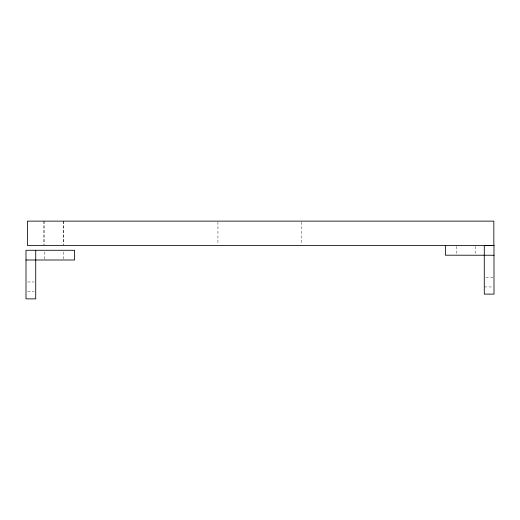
<?xml version="1.0" encoding="UTF-8"?>
<svg xmlns="http://www.w3.org/2000/svg" width="520" height="520" viewBox="0 0 520 520"><rect width="100%" height="100%" fill="white"/><g stroke="black" fill="none" stroke-linecap="round" stroke-linejoin="round"><path stroke-width="0.39" stroke-dasharray="2.6 1.95" d="M485.901 277.219L493.188 277.219M27.619 281.964L34.099 281.964M484.282 286.936L493.188 286.936M27.619 291.681L34.099 291.681M475.625 246.285L475.625 255.19M456.19 246.285L456.19 255.19M301.353 221.942L301.353 244.614M217.932 221.942L217.932 244.614M63.798 251.901L63.798 260M63.648 221.13L63.648 244.614M63.459 221.13L63.459 244.614M44.363 251.901L44.363 260M44.213 221.13L44.213 244.614M43.686 221.13L43.686 244.614"/><path stroke-width="0.78" d="M494 245.537L484.282 245.537L484.282 294.125L494 294.125L493.987 245.472L27.43 245.427L27.43 221.13L493.844 221.13L493.844 245.427M494 255.255L445.4 255.19L445.4 245.472M26 260L74.588 260L74.588 250.283L26 250.283L26 298.87L35.718 298.87L35.718 250.283"/></g></svg>
